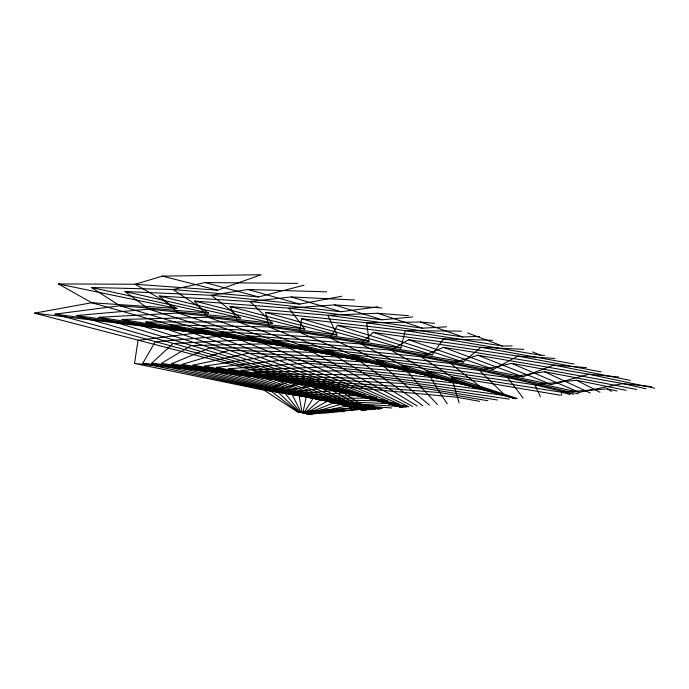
<?xml version="1.0" encoding="UTF-8"?>
<svg xmlns="http://www.w3.org/2000/svg" width="689" height="689" viewBox="0 0 689 689"><rect width="100%" height="100%" fill="white"/><g stroke="black" fill="none" stroke-linecap="round" stroke-linejoin="round"><path stroke-width="1.03" d="M512.203 345.973L502.307 345.999L405.253 330.634L301.567 318.688L299.594 332.287L368.494 362.173L267.599 356.325L204.573 366.186L313.314 398.173L366.307 409.886M134.527 363.439L138.033 340.349L198.182 332.77L91.783 302.738L58.367 283.946L135.182 284.247L217.629 290.207L261.114 274.747L162.397 276.108L135.182 284.247L176.97 308.491L91.783 302.738L34.45 313.151L292.704 380.431L264.154 390.198L134.527 363.439L292.704 380.431M313.323 413.882L303.78 413.15L313.314 398.173L376.745 398.164L195.383 328.153L299.594 332.287L400.895 347.979L405.253 330.634L461.372 331.142M544.517 355.395L541.063 355.335L443.397 338.824L337.421 325.354L330.255 337.963L220.807 331.753L387.924 401.05L320.359 399.611L216.432 367.375L287.235 359.624L392.523 367.349L330.255 337.963L432.304 354.869L443.397 338.824L492.652 340.271M297.682 283.403L205.029 282.55L173.017 289.509L208.5 313.03L119.912 305.744L54.974 314.132L305.003 382.628L270.966 391.076L298.518 412.16L382.309 408.517L270.966 391.076L142.856 363.224L155.18 341.804L222.065 336.111L119.912 305.744L91.31 287.494L173.017 289.509L258.608 296.925L303.995 285.246M574.247 364.068L480.982 347.316L373.119 332.365L360.795 343.949L246.533 335.689L398.742 403.987L327.318 401.119L228.636 368.744L306.915 363.137L416.182 372.715L360.795 343.949L463.197 362.001L480.982 347.316L523.761 349.34M378.864 408.947L277.891 392.05L151.804 363.215L172.905 343.553L246.249 339.772L148.746 309.18L125.079 291.542L211.351 295.271L299.758 304.116L341.778 296.261M601.178 371.922L517.861 356.075L408.534 339.711L391.102 350.21L272.482 339.927L408.637 406.699M161.338 363.404L191.12 345.577L270.656 343.725L178.193 313.03L98.846 317.293L329.497 387.407L284.91 393.109L161.338 363.404L329.497 387.407M363.181 410.127L334.174 402.669L241.107 370.294L326.577 366.849L439.384 378.244L391.102 350.21L493.453 369.338L517.861 356.075L554.938 358.435M630.306 380.414L553.87 365.058L443.527 347.351L421.048 356.73L298.535 344.466L412.547 406.407M171.423 363.801L209.792 347.885L295.185 347.954L208.112 317.284L122.022 319.455L341.598 389.957L291.99 394.254L171.423 363.801L341.598 389.957M509.119 399.12L403.418 383.454L292.868 378.201L362.69 410.162L340.9 404.279L253.828 372.026L346.145 370.76L462.043 383.928L421.048 356.73L522.942 376.857L553.87 365.058L586.451 367.625M654.55 388.157L588.888 374.248L477.951 355.248L450.52 363.473L324.597 349.28L417.224 406.054M182.017 364.395L228.8 350.451L319.722 352.449L238.411 321.927L145.896 321.996L353.543 392.609L299.104 395.486L182.017 364.395L353.543 392.609M422.805 405.632L384.634 379.071L350.563 354.353L479.406 370.424L505.364 395.624L384.634 379.071L279.76 375.987L353.853 407.612L362.44 410.179L347.471 405.924L266.721 373.92L365.514 374.842L484.074 389.724L450.52 363.473L551.553 384.531L588.888 374.248L618.584 376.995M646.093 388.794L622.77 383.592L511.669 363.387L479.406 370.424L579.182 392.317L622.77 383.592L651.656 386.65M193.084 365.196L248.1 353.268L344.199 357.195L268.943 326.93L170.381 324.898L365.273 395.348L306.217 396.795L193.084 365.196L365.273 395.348M326.577 291.835L248.04 289.518L211.351 295.271L240.392 317.974L148.746 309.18L76.47 315.519L317.284 384.962L277.891 392.05L299.388 412.298L344.156 411.557M636.825 389.492L544.56 371.733L507.569 377.546L376.332 359.667L403.418 383.454L429.488 405.123M310.377 414.106L353.853 407.612L372.163 409.447M354.542 299.991L291.266 296.976L250.038 301.506L272.525 323.296L178.193 313.03L159.538 296.072L250.038 301.506L340.917 311.747L377.925 306.812M626 390.31L576.486 380.25L534.931 384.824L401.799 365.196L421.806 387.959L437.515 404.521M323.46 413.124L360.02 409.318L365.558 409.946M381.758 307.923L334.509 304.908L288.924 308.181L304.771 328.98L208.112 317.284L194.565 301.076L288.924 308.181L381.895 319.782L412.763 316.966M617.06 390.982L607.319 388.897L561.363 392.213L426.87 370.923L439.703 392.566L447.23 403.788M408.396 315.691L377.632 313.271L327.861 315.286L336.999 335.009L238.411 321.927L230.005 306.527L327.861 315.286L422.572 328.188L446.575 326.836M434.63 323.348L420.445 322.03L366.694 322.779L369.08 341.348L268.943 326.93L265.713 312.41L366.694 322.779L462.758 336.938L479.647 336.473M329.695 412.651L300.275 412.453L284.91 393.109L375.367 409.206M322.478 413.193L301.162 412.608L291.99 394.254L372.43 409.43M318.18 413.521L302.04 412.78L299.104 395.486L369.993 409.611M406.872 406.829L334.174 402.669L306.278 413.744L309.783 414.149M315.347 413.736L302.91 412.961L306.217 396.795L367.96 409.766M310.687 414.08L305.46 413.538L327.318 401.119L363.938 410.067L306.011 380.552L421.806 387.959L497.484 399.999M391.705 407.974L340.9 404.279L307.07 413.951L309.051 414.21M366.47 409.877L319.136 383.05L439.703 392.566L487.786 400.731M380.604 408.81L347.471 405.924L307.845 414.167L308.465 414.253M311.833 413.994L304.624 413.34L320.359 399.611L364.972 409.989M369.416 409.654L332.184 385.668L457.057 397.26L479.665 401.342M34.45 313.151L198.182 332.77M142.856 363.224L305.003 382.628M54.974 314.132L222.065 336.111M151.804 363.215L317.284 384.962M76.47 315.519L246.249 339.772M98.846 317.293L270.656 343.725M122.022 319.455L295.185 347.954M459.098 402.893L451.441 376.823L560.458 395.245M145.896 321.996L319.722 352.449M170.381 324.898L344.199 357.195M204.573 366.186L376.745 398.164M216.432 367.375L387.924 401.05M195.383 328.153L368.494 362.173M58.367 283.946L176.97 308.491M220.807 331.753L392.523 367.349M228.636 368.744L398.742 403.987M91.31 287.494L208.5 313.03M246.533 335.689L416.182 372.715M241.107 370.294L408.138 406.734M125.079 291.542L240.392 317.974M253.828 372.026L405.838 406.906M578.398 393.893L507.569 377.546L523.158 398.061M272.482 339.927L439.384 378.244M159.538 296.072L272.525 323.296M298.535 344.466L462.043 383.928M266.721 373.92L404.038 407.044M573.765 394.246L534.931 384.824L540.434 396.761M194.565 301.076L304.771 328.98M324.597 349.28L484.074 389.724M279.76 375.987L402.686 407.147M162.397 276.108L217.629 290.207M570.337 394.504L561.363 392.213L561.733 395.15M230.005 306.527L336.999 335.009M350.563 354.353L505.364 395.624M292.868 378.201L401.773 407.216M205.029 282.55L258.608 296.925M265.713 312.41L369.08 341.348M376.332 359.667L515.338 398.655M306.011 380.552L401.256 407.251M248.04 289.518L299.758 304.116M301.567 318.688L400.895 347.979M401.799 365.196L515.114 398.664M319.136 383.05L401.153 407.259M291.266 296.976L340.917 311.747M337.421 325.354L432.304 354.869M426.87 370.923L515.751 398.621M332.184 385.668L401.446 407.242M334.509 304.908L381.895 319.782M373.119 332.365L463.197 362.001M451.441 376.823L517.241 398.509M377.632 313.271L422.572 328.188M408.534 339.711L493.453 369.338M420.445 322.03L462.758 336.938M443.527 347.351L522.942 376.857M467.581 332.959L502.307 345.999M477.951 355.248L551.553 384.531M532.545 351.907L541.063 355.335M511.669 363.387L579.182 392.317M544.56 371.733L590.249 393.006M576.486 380.25L599.99 392.265M607.319 388.897L611.686 391.386M374.299 406.243L297.648 412.022L264.154 390.198L374.299 406.243"/></g></svg>
